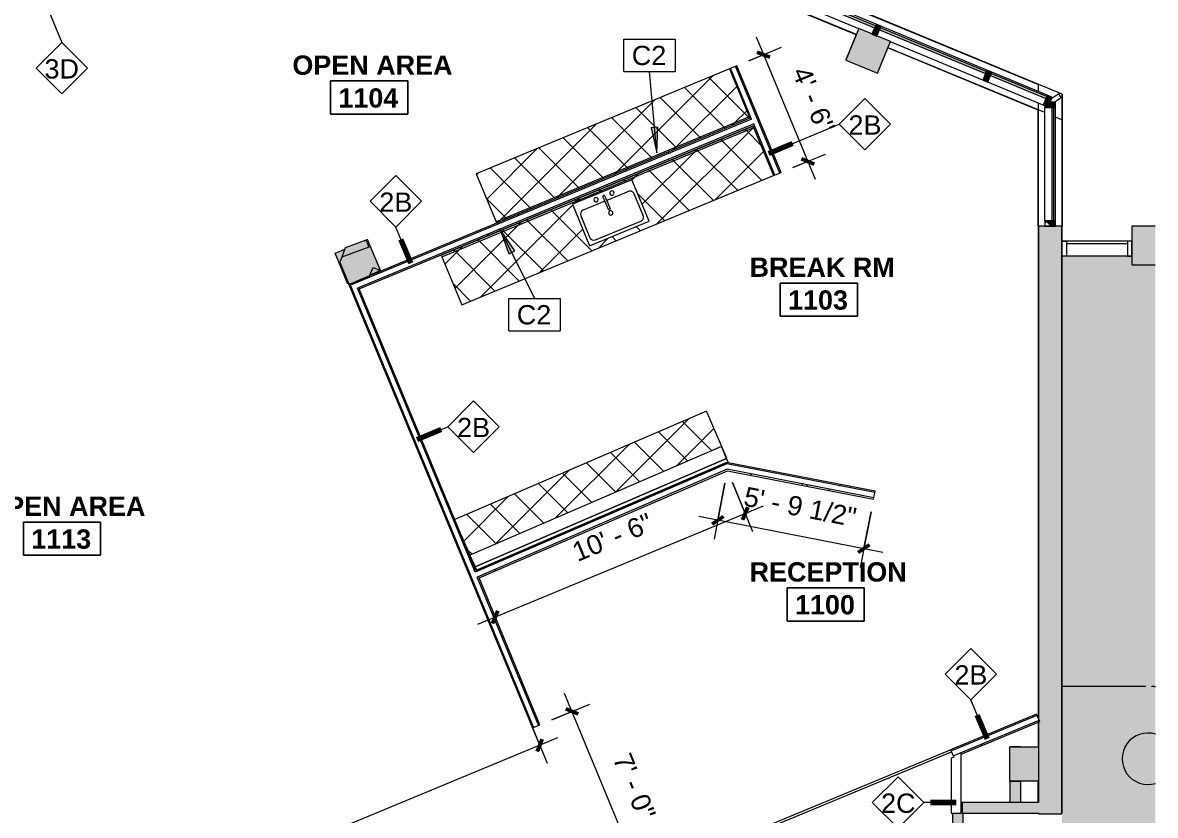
# Model space of a CAD drawing. Header units: inches. Extents: x 488 to 2071, y 800 to 2512.
# Drawn here: x 1542 to 2071, y 1956 to 2326 of the extents above; entities that cross this region are included whole.
import ezdxf

# ---------------------------------------------------------------- set-up
doc = ezdxf.new("R2010")
doc.units = ezdxf.units.IN
doc.header["$MEASUREMENT"] = 0
doc.linetypes.add('IMPORT-HIDDEN _2_', pattern=[0.375, 0.25, -0.125])
for name, color, linetype, lineweight in [('A-ANNO-DIMS', 211, 'Continuous', 9), ('A-ANNO-DIMS-96', 211, 'Continuous', 9), ('A-ANNO-KEYN', 231, 'Continuous', 9), ('A-AREA-IDEN', 2, 'Continuous', 9), ('A-DETL-GENF', 92, 'Continuous', 9), ('A-Flor-Shel-Tptn', 8, 'Continuous', 9), ('A-GLAZ-CURT', 52, 'Continuous', 9), ('A-GLAZ-CWMG', 51, 'Continuous', 13), ('A-Glaz-Shel', 8, 'Continuous', 9), ('A-Glaz-Shel-Sill', 8, 'Continuous', 9), ('A-WALL', 113, 'Continuous', 9), ('A-Wall-Abov', 8, 'IMPORT-HIDDEN _2_', 9), ('A-WALL-IDEN', 211, 'Continuous', 9), ('A-WALL-PATT', 111, 'Continuous', 13), ('A-Wall-Shel', 8, 'Continuous', 9), ('A-Wall-Shel-Fill', 8, 'Continuous', 9), ('I-WALL', 2, 'Continuous', 9), ('P-SANR-FIXT', 6, 'Continuous', 9), ('Q-CASE', 31, 'Continuous', 9), ('S-Cols', 8, 'Continuous', 9), ('S-Cols-Fill', 8, 'Continuous', 9)]:
    doc.layers.add(name, color=color, linetype=linetype, lineweight=lineweight)
doc.styles.add('Arial', font='arial.ttf', dxfattribs={"height": 9})
doc.styles.add('Swis721 Lt BT', font='swissl.ttf', dxfattribs={"height": 9})
doc.styles.add('Swis721 Lt BT_B', font='', dxfattribs={"height": 9})
doc.styles.get('Swis721 Lt BT_B').set_extended_font_data('Swis721 Lt BT', bold=True)
doc.dimstyles.new('OTJ_-_3_32__Linear__1_2__Tolerance', dxfattribs={"dimscale": 12, "dimtxt": 9.497835, "dimasz": 0.375, "dimexe": 0.75, "dimexo": 0.5, "dimgap": 0.5, "dimtad": 1, "dimdec": 1, "dimrnd": 0.5, "dimzin": 3, "dimdsep": 46, "dimlunit": 4, "dimtxsty": 'Swis721 Lt BT', "dimblk1": 'OBLIQUE', "dimblk2": 'OBLIQUE', "dimsah": 1, "dimcen": 0.09, "dimdle": 0.75, "dimazin": 0, "dimtfac": 1, "dimtdec": 4, "dimtix": 1, "dimtmove": 0, "dimatfit": 3, "dimfxl": 1, "dimtvp": 1, "dimfrac": 2, "dimtolj": 1, "dimtzin": 0, "dimarcsym": 2})
pattern_1 = [(22.5, (-2501.053, -1384.07), (-4.336186, 10.46848), []), (112.5, (-2501.053, -1384.07), (-10.46848, -4.336186), [])]
pattern_2 = [(22.5, (-2530.661, -1388.025), (-4.336186, 10.46848), []), (112.5, (-2530.661, -1388.025), (-10.46848, -4.336186), [])]
pattern_3 = [(0, (0, 0), (30.72, 7.68), [1.267, -21.773, 1.267, -21.773, -122.88]), (0, (0, 0), (30.72, 7.68), [-46.08, 1.267, -44.813, 1.267, -21.773, -53.76]), (0, (0, 0), (30.72, 7.68), [-115.2, 1.267, -14.093, 1.267, -37.133]), (120, (11.52, 3.84), (-22.011075, 22.7643), [1.267, -21.773, 1.267, -21.773, -122.88]), (120, (11.52, 3.84), (-22.011075, 22.7643), [-46.08, 1.267, -44.813, 1.267, -21.773, -53.76]), (120, (11.52, 3.84), (-22.011075, 22.7643), [-115.2, 1.267, -14.093, 1.267, -37.133]), (240, (15.36, 19.2), (-8.708925, -30.4443), [1.267, -21.773, 1.267, -21.773, -122.88]), (240, (15.36, 19.2), (-8.708925, -30.4443), [-46.08, 1.267, -44.813, 1.267, -21.773, -53.76]), (240, (15.36, 19.2), (-8.708925, -30.4443), [-115.2, 1.267, -14.093, 1.267, -37.133])]

# ---------------------------------------------------------------- blocks, each defined once
blk = doc.blocks.new('Revit Link EDITED_dwg_MUL1-V6-Level 1 CONSTRUCTION')
at = {"layer": 'A-Glaz-Shel', "color": 7, "flags": 128}
blk.add_lwpolyline([(-1, 2.25), (-1, 6.25), (1, 6.25), (1, 2.25)], dxfattribs=at)
blk = doc.blocks.new('Revit Link EDITED_dwg_MUL1-V7-Level 1 CONSTRUCTION')
at = {"layer": 'A-Glaz-Shel', "color": 7, "flags": 128}
blk.add_lwpolyline([(-1, 6.12), (-1, 6.25), (1, 6.25), (1, 6.13)], dxfattribs=at)
blk = doc.blocks.new('Revit Link EDITED_dwg_MUL1-5488110-Level 1 CONSTRUCTION')
at = {"layer": 'A-Glaz-Shel', "color": 7, "flags": 128}
blk.add_lwpolyline([(-1, 6.125), (-1, 6.25), (1, 6.25), (1, 6.125)], dxfattribs=at)
blk = doc.blocks.new('Revit Link EDITED_dwg-5488103-Level 1 CONSTRUCTION')
at = {"layer": 'A-Wall-Shel-Fill'}
h = blk.add_hatch(color=7, dxfattribs=at)
h.paths.add_polyline_path([(1975.8, 1945.79), (1980.8, 1945.79), (1980.8, 1957.29), (1980.39, 1957.29), (1980.39, 1962.29), (1979.89, 1962.29), (1979.89, 1957.29), (1975.8, 1957.29), (1975.8, 1956.57)], flags=0)
h.paths.add_polyline_path([(2027.09, 1957.29), (2027.09, 2231.29), (2026.97, 2231.29), (2026.97, 1957.29)], flags=0)
h.paths.add_polyline_path([(2015.97, 1962.29), (2015.97, 1972.29), (2015.84, 1972.29), (2015.84, 1962.29)], flags=0)
h.paths.add_polyline_path([(2015.84, 1988.29), (2015.97, 1988.29), (2015.97, 1999.88), (2015.84, 1999.83), (2015.84, 1990.2)], flags=0)
h.paths.add_polyline_path([(2015.97, 2001.56), (2015.97, 2231.29), (2015.84, 2231.29), (2015.84, 2001.86)], flags=0)
blk.add_hatch(color=7, dxfattribs=at).paths.add_polyline_path([(2007.59, 1962.29), (2007.59, 1972.29), (2002.59, 1972.29), (2002.59, 1962.29)], flags=0)
at = {"layer": 'S-Cols-Fill'}
for points in [[(2070.51, 2213.29), (2070.51, 2231.29), (2059.59, 2231.29), (2059.59, 2213.29)], [(2067.06, 1970.74), (2069.41, 1970.97), (2070.51, 1971.31), (2070.51, 1994.18), (2069.41, 1994.51), (2067.06, 1994.74), (2064.72, 1994.51), (2062.47, 1993.83), (2060.4, 1992.72), (2058.58, 1991.23), (2057.09, 1989.41), (2055.98, 1987.33), (2055.3, 1985.08), (2055.06, 1982.74), (2055.3, 1980.4), (2055.98, 1978.15), (2057.09, 1976.07), (2058.58, 1974.26), (2060.4, 1972.76), (2062.47, 1971.65), (2064.72, 1970.97)], [(2007.59, 1972.29), (2015.97, 1972.29), (2015.97, 1988.29), (2002.59, 1988.29), (2002.59, 1972.29)]]:
    blk.add_hatch(color=7, dxfattribs=at).paths.add_polyline_path(points, flags=0)
h = blk.add_hatch(color=7, dxfattribs=at)
h.paths.add_polyline_path([(1693.76, 2204.25), (1694.16, 2204.41), (1690.01, 2214.45), (1692.24, 2220.6), (1687.76, 2218.74), (1693.72, 2204.36)], flags=0)
h.paths.add_polyline_path([(1703.98, 2208.48), (1708.26, 2210.25), (1707.93, 2211.05), (1705.5, 2212.08), (1704.64, 2210.05)], flags=0)
at = {"layer": 'A-Glaz-Shel', "color": 7}
for p, q in [((2022.23, 2290.93), (2022.19, 2290.95)), ((2023.34, 2289.27), (2023.34, 2289.22)), ((2027.09, 2292.98), (2027.09, 2231.29)), ((2029.09, 2223.29), (2057.59, 2223.29))]:
    blk.add_line(p, q, dxfattribs=at)
at = {"layer": 'A-Glaz-Shel', "color": 7, "flags": 128}
for points in [[(2027.09, 2217.29), (2027.09, 2224.29), (2029.09, 2224.29), (2029.09, 2217.29)], [(2059.59, 2217.29), (2059.59, 2224.29), (2057.59, 2224.29), (2057.59, 2217.29)]]:
    blk.add_lwpolyline(points, close=True, dxfattribs=at)
at = {"layer": 'A-Glaz-Shel-Sill', "color": 7}
for p, q in [((1930.95, 2320.62), (1732.29, 2402.91)), ((2059.59, 2224.29), (2027.09, 2224.29)), ((2059.59, 2217.29), (2027.09, 2217.29))]:
    blk.add_line(p, q, dxfattribs=at)
at = {"layer": 'A-Glaz-Shel-Sill', "color": 7, "flags": 128}
for points in [[(2027.09, 2231.29), (2027.09, 2292.98), (1497.37, 2512.39), (550.6, 2120.23), (488.05, 1969.23)], [(2015.84, 2231.29), (2015.84, 2285.46), (1945.75, 2314.49)]]:
    blk.add_lwpolyline(points, dxfattribs=at)
at = {"layer": 'A-Wall-Abov', "color": 7}
blk.add_line((2027.09, 2016.54), (2066.09, 2016.54), dxfattribs=at)
blk.add_arc((2065.53, 1986.01), 30.71, 80.6283, 83.7941, dxfattribs=at)
at = {"layer": 'A-Wall-Shel', "color": 7}
for p, q in [((2027.09, 2016.54), (2027.09, 2164.54)), ((2015.84, 2149.29), (2015.84, 2016.54)), ((2015.84, 1999.83), (2015.84, 1988.29)), ((2002.59, 1972.29), (2002.59, 1962.29)), ((2007.59, 1972.29), (2007.59, 1962.29)), ((2015.84, 1962.29), (2015.84, 1972.29)), ((1980.39, 1962.29), (1979.89, 1962.29))]:
    blk.add_line(p, q, dxfattribs=at)
at = {"layer": 'A-Wall-Shel', "color": 7, "flags": 128}
for points in [[(2015.97, 2231.29), (2015.84, 2231.29), (2015.84, 2149.29), (2015.84, 2001.86)], [(2026.97, 1957.29), (2027.09, 1957.29), (2027.09, 2231.29), (2026.97, 2231.29)], [(1975.8, 1957.29), (1975.8, 1945.79), (1980.8, 1945.79), (1980.8, 1957.29)]]:
    blk.add_lwpolyline(points, dxfattribs=at)
at = {"layer": 'A-Wall-Shel-Fill', "color": 7}
for p, q in [((2007.59, 1988.29), (2002.59, 1988.29)), ((2002.59, 1972.29), (2007.59, 1972.29))]:
    blk.add_line(p, q, dxfattribs=at)
at = {"layer": 'S-Cols', "color": 7}
for p, q in [((1931, 2320.74), (1926.13, 2308.99)), ((1694.16, 2204.41), (1693.76, 2204.25))]:
    blk.add_line(p, q, dxfattribs=at)
at = {"layer": 'S-Cols', "color": 7, "flags": 128}
for points in [[(2070.51, 2231.29), (2059.59, 2231.29), (2059.59, 2213.29), (2070.51, 2213.29)], [(1693.76, 2204.25), (1687.76, 2218.74), (1692.24, 2220.6)], [(1707.93, 2211.05), (1708.26, 2210.25), (1703.98, 2208.48)], [(2015.97, 1972.29), (2002.59, 1972.29), (2002.59, 1988.29), (2015.97, 1988.29)]]:
    blk.add_lwpolyline(points, dxfattribs=at)
at = {"layer": 'S-Cols', "color": 7}
blk.add_arc((2067.06, 1982.74), 12, 73.2145, 286.7855, dxfattribs=at)
at = {"rotation": 337.4999999999797}
blk.add_blockref('Revit Link EDITED_dwg_MUL1-5488110-Level 1 CONSTRUCTION', (1991.85, 2300.81), dxfattribs=at)
at = {"extrusion": (0, 0, -1)}
for name, p, zscale, rotation in [('Revit Link EDITED_dwg_MUL1-V6-Level 1 CONSTRUCTION', (-2020.84, 2288.8), -0.9999999999999999, 56.25000000001763), ('Revit Link EDITED_dwg_MUL1-V7-Level 1 CONSTRUCTION', (-2020.84, 2232.29), -1, 90.00000000000001)]:
    blk.add_blockref(name, p, dxfattribs=dict(at, zscale=zscale, rotation=rotation))
blk = doc.blocks.new('C-Counter Top - ADJ HEIGHT-5345847-Level 1 CONSTRUCTION')
at = {"layer": 'Q-CASE'}
h = blk.add_hatch(dxfattribs=at)
h.set_pattern_fill('FP_3', color=256, style=0, pattern_type=2)
h.set_pattern_definition(pattern_1)
h.paths.add_polyline_path([(-47.26, -0.75), (110.21, -0.75), (110.21, 0), (-47.26, 0)], flags=0)
h = blk.add_hatch(dxfattribs=at)
h.set_pattern_fill('FP_3', color=256, style=0, pattern_type=2)
h.set_pattern_definition(pattern_1)
h.paths.add_polyline_path([(-47.26, -25), (110.21, -25), (110.18, -0.75), (-47.26, -0.75), (-47.26, -16.94)], flags=0)
h.paths.add_polyline_path([(18.37, -22.42), (18.37, -1.42), (48.37, -1.42), (48.37, -22.42), (46.02, -22.42)], flags=0)
for p, q in [((110.21, 0), (-47.26, 0)), ((-47.26, 0), (-47.26, -0.75)), ((-47.26, -0.75), (-47.26, -25)), ((-47.26, -0.75), (110.21, -0.75)), ((-47.26, -25), (110.21, -25))]:
    blk.add_line(p, q, dxfattribs=at)
blk = doc.blocks.new('C-Counter Top - ADJ HEIGHT-5345848-Level 1 CONSTRUCTION')
at = {"layer": 'Q-CASE'}
h = blk.add_hatch(dxfattribs=at)
h.set_pattern_fill('FP_4', color=256, style=0, pattern_type=2)
h.set_pattern_definition(pattern_2)
h.paths.add_polyline_path([(-47.26, 0.75), (80.61, 0.75), (80.61, 25), (-47.26, 25)], flags=0)
h = blk.add_hatch(dxfattribs=at)
h.set_pattern_fill('FP_4', color=256, style=0, pattern_type=2)
h.set_pattern_definition(pattern_2)
h.paths.add_polyline_path([(-47.26, 0), (80.61, 0), (80.61, 0.75), (-47.26, 0.75)], flags=0)
for p, q in [((80.61, 25), (-47.26, 25)), ((-47.26, 25), (-47.26, 0.75)), ((80.61, 0.75), (-47.26, 0.75)), ((-47.26, 0.75), (-47.26, 0))]:
    blk.add_line(p, q, dxfattribs=at)
blk = doc.blocks.new('System Panel - Glazed-5474410-Level 1 CONSTRUCTION')
at = {"layer": 'A-GLAZ-CURT', "lineweight": 13}
for p, q in [((-69.08, 1.75), (-78.33, 1.75)), ((-78.33, 1.75), (-78.33, 0.75)), ((-78.33, 0.75), (-69.08, 0.75)), ((-69.08, 0.75), (-69.08, 1.75)), ((78.33, 1.75), (-33.08, 1.75)), ((-33.08, 1.75), (-33.08, 0.75)), ((-33.08, 0.75), (78.33, 0.75)), ((78.33, 0.75), (78.33, 1.75))]:
    blk.add_line(p, q, dxfattribs=at)
blk = doc.blocks.new('Sink Kitchen-Single - 30_ x 21_-5089382-Level 1 CONSTRUCTION')
at = {"layer": 'P-SANR-FIXT'}
for p, q in [((15.62, 10.59), (-14.38, 10.59)), ((-14.38, 10.59), (-14.38, -10.41)), ((15.62, -10.41), (15.62, 10.59)), ((0.12, 6.09), (-10.88, 6.09)), ((0.12, 8.34), (0.12, 2.09)), ((1.12, 8.34), (1.12, 2.09)), ((12.12, 6.09), (1.12, 6.09)), ((-12.88, 4.09), (-12.88, -6.91)), ((14.12, -6.91), (14.12, 4.09)), ((-14.38, -10.41), (15.62, -10.41)), ((-10.88, -8.91), (12.12, -8.91))]:
    blk.add_line(p, q, dxfattribs=at)
for centre, radius, start, end in [((-10.88, 4.09), 2, 90, 180), ((-3.38, 8.34), 1, 360, 180), ((-3.38, 8.34), 1, 180, 0), ((0.62, 8.34), 0.5, 360, 180), ((4.62, 8.34), 1, 360, 180), ((4.62, 8.34), 1, 180, 360), ((12.12, 4.09), 2, 360, 90), ((0.62, 0), 1, 360, 180), ((0.62, 0), 1, 180, 0), ((0.62, 2.09), 0.5, 180, 0), ((-10.88, -6.91), 2, 180, 270), ((12.12, -6.91), 2, 270, 0)]:
    blk.add_arc(centre, radius, start, end, dxfattribs=at)
blk = doc.blocks.new('Booth Seat2 - Booth Seat-5218308-Level 1 CONSTRUCTION')
at = {"layer": 'Q-CASE'}
h = blk.add_hatch(dxfattribs=at)
h.set_pattern_fill('FP_9', color=256, style=0, pattern_type=2)
h.set_pattern_definition([(45, (0, 0), (-8.012227, 8.012227), []), (135, (0, 0), (-8.012227, -8.012227), [])])
h.paths.add_polyline_path([(1750.69, 2077.77), (1868.08, 2128.46), (1870.46, 2122.95), (1870.52, 2122.98), (1861.01, 2145.01), (1743.67, 2094.34), (1746.8, 2086.79)], flags=0)
for p, q in [((1861.01, 2145.01), (1743.67, 2094.34)), ((1870.52, 2122.98), (1861.01, 2145.01)), ((1870.46, 2122.95), (1870.52, 2122.98)), ((1746.8, 2086.79), (1750.69, 2077.77))]:
    blk.add_line(p, q, dxfattribs=at)
at = {"layer": 'Q-CASE', "lineweight": 20}
for p, q in [((1868.08, 2128.46), (1750.69, 2077.77)), ((1870.46, 2122.95), (1868.08, 2128.46)), ((1753.07, 2072.26), (1870.46, 2122.95)), ((1870.42, 2122.94), (1753.07, 2072.26)), ((1753.87, 2070.42), (1871.22, 2121.1)), ((1871.22, 2121.1), (1870.42, 2122.94)), ((1750.69, 2077.77), (1753.07, 2072.26)), ((1753.07, 2072.26), (1753.87, 2070.42))]:
    blk.add_line(p, q, dxfattribs=at)
blk = doc.blocks.new('System Panel - Glazed-5309571-Level 1 CONSTRUCTION')
at = {"layer": 'A-GLAZ-CURT'}
blk.add_hatch(color=7, dxfattribs=at).paths.add_polyline_path([(26.46, 1.75), (-26.46, 1.75), (-26.46, 0.75), (26.46, 0.75)], flags=0)
at = {"layer": 'A-GLAZ-CURT', "color": 55, "lineweight": 20}
for p, q in [((26.46, 1.75), (-26.46, 1.75)), ((-26.46, 1.75), (-26.46, 0.75)), ((-26.46, 0.75), (26.46, 0.75)), ((26.46, 0.75), (26.46, 1.75))]:
    blk.add_line(p, q, dxfattribs=at)
blk = doc.blocks.new('System Panel - Glazed-5309577-Level 1 CONSTRUCTION')
at = {"layer": 'A-GLAZ-CURT'}
blk.add_hatch(color=7, dxfattribs=at).paths.add_polyline_path([(14, 0.75), (14, 1.75), (-14, 1.75), (-14, 0.75), (13.08, 0.75)], flags=0)
at = {"layer": 'A-GLAZ-CURT', "color": 55, "lineweight": 20}
for p, q in [((14, 1.75), (-14, 1.75)), ((-14, 1.75), (-14, 0.75)), ((-14, 0.75), (14, 0.75)), ((14, 0.75), (14, 1.75))]:
    blk.add_line(p, q, dxfattribs=at)
blk = doc.blocks.new('System Panel - Glazed-5309578-Level 1 CONSTRUCTION')
at = {"layer": 'A-GLAZ-CURT'}
blk.add_hatch(color=7, dxfattribs=at).paths.add_polyline_path([(26.75, 0.75), (26.75, 1.75), (-26.75, 1.75), (-26.75, 0.75), (20.69, 0.75)], flags=0)
at = {"layer": 'A-GLAZ-CURT', "color": 55, "lineweight": 20}
for p, q in [((26.75, 1.75), (-26.75, 1.75)), ((-26.75, 1.75), (-26.75, 0.75)), ((-26.75, 0.75), (26.75, 0.75)), ((26.75, 0.75), (26.75, 1.75))]:
    blk.add_line(p, q, dxfattribs=at)
blk = doc.blocks.new('Rectangular Mullion - 2_5_ x 5_ rectangular-5309582-Level 1 CONSTRUCTION')
at = {"layer": 'A-GLAZ-CWMG', "lineweight": 9}
blk.add_hatch(color=7, dxfattribs=at).paths.add_polyline_path([(-2.5, 2.5), (-1.04, 2.5), (-1.77, 1.77), (0, 0), (0, -2.5), (-2.5, -2.5), (-2.5, 1.77)], flags=0)
at = {"layer": 'A-GLAZ-CWMG', "color": 55, "lineweight": 20}
for p, q in [((-2.5, 2.5), (0, 2.5)), ((-2.5, -2.5), (-2.5, 2.5)), ((0, 2.5), (0, -2.5)), ((0, -2.5), (-2.5, -2.5))]:
    blk.add_line(p, q, dxfattribs=at)
blk = doc.blocks.new('Rectangular Mullion - 2_5_ x 5_ rectangular-5309583-Level 1 CONSTRUCTION')
at = {"layer": 'A-GLAZ-CWMG', "lineweight": 9}
blk.add_hatch(color=7, dxfattribs=at).paths.add_polyline_path([(-1.25, 2.5), (1.25, 2.5), (1.25, -2.5), (-1.25, -2.5), (-1.25, -0.75)], flags=0)
at = {"layer": 'A-GLAZ-CWMG', "color": 55, "lineweight": 20}
for p, q in [((-1.25, 2.5), (1.25, 2.5)), ((-1.25, -2.5), (-1.25, 2.5)), ((1.25, 2.5), (1.25, -2.5)), ((1.25, -2.5), (-1.25, -2.5))]:
    blk.add_line(p, q, dxfattribs=at)
blk = doc.blocks.new('Rectangular Mullion - 2_5_ x 5_ rectangular-5308208-Level 1 CONSTRUCTION')
at = {"layer": 'A-GLAZ-CWMG', "lineweight": 9}
for p, q in [((2020.12, 2292.48), (1994.25, 2303.2)), ((2018.2, 2287.86), (1992.33, 2298.58))]:
    blk.add_line(p, q, dxfattribs=at)
blk = doc.blocks.new('Rectangular Mullion - 2_5_ x 5_ rectangular-V28-Level 1 CONSTRUCTION')
at = {"layer": 'A-GLAZ-CWMG', "lineweight": 9}
for p, q in [((1991.94, 2304.16), (1942.51, 2324.63)), ((1990.03, 2299.54), (1946.94, 2317.38))]:
    blk.add_line(p, q, dxfattribs=at)
blk = doc.blocks.new('Rectangular Mullion - 2_5_ x 5_ rectangular-V29-Level 1 CONSTRUCTION')
at = {"layer": 'A-GLAZ-CWMG', "lineweight": 9}
for p, q in [((1940.2, 2325.59), (1890.77, 2346.06)), ((1932.16, 2323.5), (1888.86, 2341.44))]:
    blk.add_line(p, q, dxfattribs=at)
blk = doc.blocks.new('Rectangular Mullion - 2_5_ x 5_ rectangular-5309581-Level 1 CONSTRUCTION')
at = {"layer": 'A-GLAZ-CWMG', "lineweight": 9}
blk.add_hatch(color=7, dxfattribs=at).paths.add_polyline_path([(0, 2.5), (-1.89, 2.5), (-2.5, 2.25), (-2.5, -2.5), (0, -2.5), (0, 1.78)], flags=0)
at = {"layer": 'A-GLAZ-CWMG', "color": 55, "lineweight": 20}
for p, q in [((0, 2.5), (-2.5, 2.5)), ((-2.5, 2.5), (-2.5, -2.5)), ((0, -2.5), (0, 2.5)), ((-2.5, -2.5), (0, -2.5))]:
    blk.add_line(p, q, dxfattribs=at)
blk = doc.blocks.new('Rectangular Mullion - 2_5_ x 5_ rectangular-5308220-Level 1 CONSTRUCTION')
at = {"layer": 'A-GLAZ-CWMG', "lineweight": 9}
for p, q in [((2018.97, 2233.8), (2018.97, 2286.72)), ((2023.97, 2233.8), (2023.97, 2286.72))]:
    blk.add_line(p, q, dxfattribs=at)
blk = doc.blocks.new('Room Tag - Room Name and Number-3379422-Level 1 CONSTRUCTION')
at = {"layer": 'A-AREA-IDEN'}
for p, q in [((-0.1881, -0.1636), (-0.1881, -0.0018)), ((-0.1881, -0.0018), (0.1869, -0.0018)), ((0.1869, -0.0018), (-0.1881, -0.0018)), ((-0.1881, -0.0018), (-0.1881, -0.1636)), ((0.1869, -0.0018), (0.1869, -0.1636)), ((0.1869, -0.1636), (0.1869, -0.0018)), ((0.1869, -0.1636), (-0.1881, -0.1636)), ((-0.1881, -0.1636), (0.1869, -0.1636))]:
    blk.add_line(p, q, dxfattribs=at)
blk = doc.blocks.new('Wall Tag - 1_4_-62626-Level 1 CONSTRUCTION')
at = {"layer": 'A-WALL-IDEN'}
for p, q in [((-0.125, 0), (0, 0.125)), ((0, 0.125), (0.125, 0)), ((-0.125, 0), (0, -0.125)), ((0, -0.125), (0.125, 0))]:
    blk.add_line(p, q, dxfattribs=at)
blk = doc.blocks.new('DIMBLOCK21-Level 1 CONSTRUCTION')
at = {"layer": 'A-ANNO-DIMS-96'}
for p, q in [((1779.66, 1997.64), (1786.69, 1980.68)), ((1783.25, 1989), (1779.66, 1997.64)), ((1791.56, 1992.44), (1462.7, 1856.22)), ((1469.93, 1862.27), (1474.46, 1851.35)), ((1471.01, 1859.67), (1469.93, 1862.27))]:
    blk.add_line(p, q, dxfattribs=at)
at = {"layer": 'A-ANNO-DIMS-96', "lineweight": 50}
for p, q in [((1783.25, 1989), (1782.03, 1986.06)), ((1783.25, 1989), (1784.46, 1991.94)), ((1471.01, 1859.67), (1472.23, 1862.61)), ((1471.01, 1859.67), (1469.79, 1856.73))]:
    blk.add_line(p, q, dxfattribs=at)
at = {"layer": 'A-ANNO-DIMS-96', "color": 0, "insert": (1603.73, 1934.14), "char_height": 9, "width": 42.8759, "attachment_point": 1, "rotation": 22.5, "line_spacing_factor": 1.005062, "style": 'Swis721 Lt BT'}
blk.add_mtext('28\' - 2"', dxfattribs=at)
blk = doc.blocks.new('_Oblique')
at = {"color": 0, "linetype": 'ByBlock', "lineweight": -2}
blk.add_line((-0.5, -0.5), (0.5, 0.5), dxfattribs=at)
blk = doc.blocks.new('DIMBLOCK26-Level 1 CONSTRUCTION')
at = {"layer": 'A-ANNO-DIMS-96'}
for p, q in [((1873.15, 2111.63), (1882.58, 2088.88)), ((1879.13, 2097.2), (1873.15, 2111.63)), ((1887.45, 2100.64), (1754.18, 2045.44)), ((1761.42, 2051.49), (1765.94, 2040.57)), ((1762.5, 2048.88), (1761.42, 2051.49))]:
    blk.add_line(p, q, dxfattribs=at)
at = {"layer": 'A-ANNO-DIMS-96', "lineweight": 50}
for p, q in [((1879.13, 2097.2), (1880.35, 2100.13)), ((1879.13, 2097.2), (1877.91, 2094.26)), ((1762.5, 2048.88), (1763.72, 2051.82)), ((1762.5, 2048.88), (1761.28, 2045.94))]:
    blk.add_line(p, q, dxfattribs=at)
at = {"layer": 'A-ANNO-DIMS-96', "color": 0, "insert": (1797.42, 2082.85), "char_height": 9, "width": 42.8759, "attachment_point": 1, "rotation": 22.5, "line_spacing_factor": 1.005062, "style": 'Swis721 Lt BT'}
blk.add_mtext('10\' - 6"', dxfattribs=at)
blk = doc.blocks.new('DIMBLOCK27-Level 1 CONSTRUCTION')
at = {"layer": 'A-ANNO-DIMS-96'}
for p, q in [((1869.71, 2111.29), (1864.64, 2085.21)), ((1866.36, 2094.04), (1869.71, 2111.29)), ((1943.34, 2079.08), (1857.52, 2095.76)), ((1937.85, 2098.04), (1932.79, 2071.96)), ((1934.5, 2080.8), (1937.85, 2098.04))]:
    blk.add_line(p, q, dxfattribs=at)
at = {"layer": 'A-ANNO-DIMS-96', "lineweight": 50}
for p, q in [((1866.36, 2094.04), (1863.72, 2092.26)), ((1866.36, 2094.04), (1869, 2095.82)), ((1934.5, 2080.8), (1937.14, 2082.58)), ((1934.5, 2080.8), (1931.87, 2079.02))]:
    blk.add_line(p, q, dxfattribs=at)
at = {"layer": 'A-ANNO-DIMS-96', "color": 0, "insert": (1879.67, 2109.81), "char_height": 9, "width": 59.1579, "attachment_point": 1, "rotation": 349, "line_spacing_factor": 1.005062, "style": 'Swis721 Lt BT'}
blk.add_mtext('5\' - 9 1/2"', dxfattribs=at)
blk = doc.blocks.new('DIMBLOCK28-Level 1 CONSTRUCTION')
at = {"layer": 'A-ANNO-DIMS-96'}
for p, q in [((1833.96, 1918.81), (1794.88, 2013.16)), ((1788.86, 2000.93), (1806.64, 2008.29)), ((1798.33, 2004.85), (1788.86, 2000.93)), ((1833.12, 1928.21), (1822.21, 1923.68)), ((1830.52, 1927.13), (1833.12, 1928.21))]:
    blk.add_line(p, q, dxfattribs=at)
at = {"layer": 'A-ANNO-DIMS-96', "lineweight": 50}
for p, q in [((1798.33, 2004.85), (1795.39, 2006.07)), ((1798.33, 2004.85), (1801.27, 2003.63)), ((1830.52, 1927.13), (1827.58, 1928.35)), ((1830.52, 1927.13), (1833.46, 1925.91))]:
    blk.add_line(p, q, dxfattribs=at)
at = {"layer": 'A-ANNO-DIMS-96', "color": 0, "insert": (1825.5, 1986.32), "char_height": 9, "width": 34.9159, "attachment_point": 1, "rotation": 292.5, "line_spacing_factor": 1.005062, "style": 'Swis721 Lt BT'}
blk.add_mtext('7\' - 0"', dxfattribs=at)
blk = doc.blocks.new('DIMBLOCK29-Level 1 CONSTRUCTION')
at = {"layer": 'A-ANNO-DIMS-96'}
for p, q in [((1884.26, 2319.67), (1911.79, 2253.2)), ((1880.76, 2308.48), (1896.01, 2314.8)), ((1887.7, 2311.36), (1880.76, 2308.48)), ((1901.41, 2258.64), (1916.66, 2264.95)), ((1908.35, 2261.51), (1901.41, 2258.64))]:
    blk.add_line(p, q, dxfattribs=at)
at = {"layer": 'A-ANNO-DIMS-96', "lineweight": 50}
for p, q in [((1887.7, 2311.36), (1884.76, 2312.58)), ((1887.7, 2311.36), (1890.64, 2310.14)), ((1908.35, 2261.51), (1905.41, 2262.73)), ((1908.35, 2261.51), (1911.29, 2260.29))]:
    blk.add_line(p, q, dxfattribs=at)
at = {"layer": 'A-ANNO-DIMS-96', "color": 0, "insert": (1909.1, 2306.77), "char_height": 9, "width": 34.9159, "attachment_point": 1, "rotation": 292.5, "line_spacing_factor": 1.005062, "style": 'Swis721 Lt BT'}
blk.add_mtext('4\' - 6"', dxfattribs=at)
blk = doc.blocks.new('Keynote Tag - Keynote Number - Boxed-135510-Level 1 CONSTRUCTION')
at = {"layer": 'A-ANNO-KEYN'}
for p, q in [((-0.125, -0.0792), (-0.125, 0.0781)), ((-0.125, 0.0781), (0.125, 0.0781)), ((0.125, 0.0781), (0.125, -0.0792)), ((-0.125, -0.0792), (0.125, -0.0792))]:
    blk.add_line(p, q, dxfattribs=at)

msp = doc.modelspace()

# ---------------------------------------------------------------- hatches: boundary and pattern name
at = {"layer": 'A-ANNO-KEYN'}
for points in [[(1837.95, 2265.47), (1838.44, 2277.56), (1835.29, 2277.28)], [(1764.87, 2229.79), (1768.78, 2218.33), (1771.61, 2219.74)]]:
    msp.add_hatch(color=256, dxfattribs=at).paths.add_polyline_path(points, flags=0)
at = {"layer": 'A-DETL-GENF'}
msp.add_hatch(color=9, dxfattribs=at).paths.add_polyline_path([(2027.09, 1388.04), (2059.59, 1388.04), (2059.59, 1392.68), (2070.51, 1392.68), (2070.51, 1614.7), (2069.91, 1614.52), (2067.56, 1614.29), (2065.22, 1614.52), (2062.97, 1615.2), (2060.9, 1616.31), (2059.08, 1617.8), (2057.59, 1619.62), (2056.48, 1621.7), (2055.8, 1623.95), (2055.56, 1626.29), (2055.8, 1628.63), (2056.48, 1630.88), (2057.59, 1632.95), (2059.08, 1634.77), (2060.9, 1636.27), (2062.97, 1637.37), (2065.22, 1638.06), (2067.56, 1638.29), (2069.91, 1638.06), (2070.51, 1637.87), (2070.51, 1971.31), (2069.41, 1970.97), (2067.06, 1970.74), (2064.72, 1970.97), (2062.47, 1971.65), (2060.4, 1972.76), (2058.58, 1974.26), (2057.09, 1976.07), (2055.98, 1978.15), (2055.3, 1980.4), (2055.06, 1982.74), (2055.3, 1985.08), (2055.98, 1987.33), (2057.09, 1989.41), (2058.58, 1991.23), (2060.4, 1992.72), (2062.47, 1993.83), (2064.72, 1994.51), (2067.06, 1994.74), (2069.41, 1994.51), (2070.51, 1994.18), (2070.51, 2213.29), (2059.59, 2213.29), (2059.59, 2217.29), (2027.09, 2217.29), (2027.09, 1957.29), (2026.97, 1957.29), (2026.97, 1862.29), (2002.3, 1862.29), (2002.3, 1817.26), (1999.3, 1817.26), (1999.3, 1778.26), (2002.3, 1778.26), (2002.3, 1738.51), (1987.3, 1738.51), (1987.3, 1716.24), (1982.3, 1716.24), (1982.3, 1739.29), (1981.3, 1739.29), (1981.3, 1652.29), (1982.3, 1652.29), (1982.3, 1674.24), (1987.3, 1674.24), (1987.3, 1656.02), (2027.09, 1656.01), (2027.09, 1449.17)], flags=0)
at = {"layer": 'A-WALL'}
for points in [[(1940.86, 2302.71), (1946.99, 2317.49), (1932.2, 2323.61), (1926.08, 2308.83), (1940.6, 2302.82)], [(1694.26, 2204.17), (1703.84, 2208.16), (1705.5, 2212.08), (1708.72, 2210.71), (1708.44, 2210.05), (1709.04, 2210.3), (1702.93, 2225.07), (1702.25, 2224.75), (1703.45, 2221.46), (1690.89, 2216.89), (1690.01, 2214.45), (1694.23, 2204.25)]]:
    msp.add_hatch(color=250, dxfattribs=at).paths.add_polyline_path(points, flags=0)
at = {"layer": 'A-WALL-PATT', "lineweight": 9}
h = msp.add_hatch(dxfattribs=at)
h.set_pattern_fill('FP_1', color=256, style=0, pattern_type=2)
h.set_pattern_definition(pattern_3)
h.paths.add_polyline_path([(1892.4, 2254.91), (1892.98, 2255.15), (1883.1, 2279.01), (1882.52, 2278.77), (1892.3, 2255.15)], flags=0)
h.paths.add_polyline_path([(1881.56, 2281.08), (1882.14, 2281.32), (1872.33, 2304.99), (1871.75, 2304.75), (1881.46, 2281.32)], flags=0)
h = msp.add_hatch(dxfattribs=at)
h.set_pattern_fill('FP_1', color=256, style=0, pattern_type=2)
h.set_pattern_definition(pattern_3)
h.paths.add_polyline_path([(1895.29, 2256.1), (1895.87, 2256.34), (1875.22, 2306.19), (1874.64, 2305.95), (1892.4, 2263.07)], flags=0)
h = msp.add_hatch(dxfattribs=at)
h.set_pattern_fill('FP_1', color=256, style=0, pattern_type=2)
h.set_pattern_definition(pattern_3)
h.paths.add_polyline_path([(1694.95, 2203.78), (1881.56, 2281.08), (1881.32, 2281.66), (1694.72, 2204.36), (1694.81, 2204.12)], flags=0)
h = msp.add_hatch(dxfattribs=at)
h.set_pattern_fill('FP_1', color=256, style=0, pattern_type=2)
h.set_pattern_definition(pattern_3)
h.paths.add_polyline_path([(1699.04, 2202.09), (1882.76, 2278.19), (1882.52, 2278.77), (1698.8, 2202.67)], flags=0)
for points in [[(2026.97, 1957.04), (2026.97, 2231.3), (2015.97, 2231.29), (2015.97, 1957.04), (2021.06, 1957.04)], [(1690.89, 2216.89), (1703.45, 2221.46), (1702.25, 2224.75), (1692.45, 2221.18), (1692.24, 2220.6)], [(1980.8, 1957.29), (2015.97, 1957.29), (2015.97, 1962.29), (1980.39, 1962.29), (1980.39, 1957.29)]]:
    msp.add_hatch(color=7, dxfattribs=at).paths.add_polyline_path(points, flags=0)
h = msp.add_hatch(dxfattribs=at)
h.set_pattern_fill('FP_1', color=256, style=0, pattern_type=2)
h.set_pattern_definition(pattern_3)
h.paths.add_polyline_path([(1779.85, 1997.2), (1780.43, 1997.43), (1694.72, 2204.36), (1694.14, 2204.12), (1737.93, 2098.4)], flags=0)
h = msp.add_hatch(dxfattribs=at)
h.set_pattern_fill('FP_1', color=256, style=0, pattern_type=2)
h.set_pattern_definition(pattern_3)
h.paths.add_polyline_path([(1782.74, 1998.39), (1783.31, 1998.63), (1754.71, 2067.7), (1754.13, 2067.45), (1780.43, 2003.97)], flags=0)
h.paths.add_polyline_path([(1753.18, 2069.76), (1753.75, 2070.01), (1698.8, 2202.67), (1698.22, 2202.43), (1741.31, 2098.4)], flags=0)
h = msp.add_hatch(dxfattribs=at)
h.set_pattern_fill('FP_1', color=256, style=0, pattern_type=2)
h.set_pattern_definition(pattern_3)
h.paths.add_polyline_path([(1939.6, 2107), (1939.72, 2107.61), (1871.52, 2120.87), (1870.5, 2120.43), (1939.12, 2107.09)], flags=0)
h = msp.add_hatch(dxfattribs=at)
h.set_pattern_fill('FP_1', color=256, style=0, pattern_type=2)
h.set_pattern_definition(pattern_3)
h.paths.add_polyline_path([(1754.95, 2067.12), (1871.87, 2117.61), (1870.78, 2117.83), (1754.71, 2067.7)], flags=0)
h = msp.add_hatch(dxfattribs=at)
h.set_pattern_fill('FP_1', color=256, style=0, pattern_type=2)
h.set_pattern_definition(pattern_3)
h.paths.add_polyline_path([(1939, 2103.93), (1939.12, 2104.54), (1871.87, 2117.61), (1870.85, 2117.18), (1935.84, 2104.54)], flags=0)
h = msp.add_hatch(dxfattribs=at)
h.set_pattern_fill('FP_1', color=256, style=0, pattern_type=2)
h.set_pattern_definition(pattern_3)
h.paths.add_polyline_path([(1572.38, 1819.52), (1599.69, 1830.84), (1599.46, 1831.42), (1572.14, 1820.1)], flags=0)
h.paths.add_polyline_path([(1668.99, 1859.54), (1718.94, 1880.23), (1718.7, 1880.81), (1668.75, 1860.12)], flags=0)
h.paths.add_polyline_path([(1788.23, 1908.93), (1830.49, 1926.44), (1830.25, 1927.01), (1787.99, 1909.51)], flags=0)
h.paths.add_polyline_path([(1975.22, 1986.39), (2015.37, 2003.02), (2015.13, 2003.59), (1974.98, 1986.97), (1975.03, 1986.85)], flags=0)
h = msp.add_hatch(dxfattribs=at)
h.set_pattern_fill('FP_1', color=256, style=0, pattern_type=2)
h.set_pattern_definition(pattern_3)
h.paths.add_polyline_path([(1577.87, 1818.42), (1600.89, 1827.95), (1600.65, 1828.53), (1577.63, 1818.99)], flags=0)
h.paths.add_polyline_path([(1670.18, 1856.65), (1694.18, 1866.6), (1693.94, 1867.17), (1669.94, 1857.23)], flags=0)
h.paths.add_polyline_path([(1696.49, 1867.55), (1720.13, 1877.34), (1719.89, 1877.92), (1696.25, 1868.13), (1696.39, 1867.79)], flags=0)
h.paths.add_polyline_path([(1789.42, 1906.05), (1813.67, 1916.09), (1813.43, 1916.67), (1789.18, 1906.62)], flags=0)
h.paths.add_polyline_path([(1815.98, 1917.05), (1827.5, 1921.82), (1827.26, 1922.4), (1815.74, 1917.62), (1815.88, 1917.29)], flags=0)
h.paths.add_polyline_path([(1979.89, 1984.94), (2015.97, 1999.9), (2015.97, 2000.56), (1979.89, 1985.62)], flags=0)

# ---------------------------------------------------------------- linework, layer by layer
at = {"layer": 'A-ANNO-KEYN'}
for p, q in [((1837.95, 2265.47), (1834.52, 2303.44)), ((1838.44, 2277.56), (1835.29, 2277.28)), ((1835.29, 2277.28), (1837.95, 2265.47)), ((1837.95, 2265.47), (1838.44, 2277.56)), ((1764.87, 2229.79), (1768.78, 2218.33)), ((1771.61, 2219.74), (1764.87, 2229.79)), ((1764.87, 2229.79), (1780.85, 2197.53)), ((1768.78, 2218.33), (1771.61, 2219.74))]:
    msp.add_line(p, q, dxfattribs=at)
at = {"layer": 'A-WALL'}
for p, q in [((1511.75, 2506.31), (2015.97, 2297.45)), ((1931.01, 2320.73), (1732.33, 2403.03)), ((2018.97, 2284.3), (1945.79, 2314.61)), ((2015.97, 2294.2), (2015.97, 2297.45)), ((2015.97, 2231.3), (2015.97, 2288.79)), ((2026.97, 2280.99), (2023.97, 2282.23)), ((2026.97, 2280.99), (2026.97, 2231.3)), ((1703.45, 2221.46), (1690.89, 2216.89)), ((1701.4, 2224.44), (1702.25, 2224.75)), ((1702.25, 2224.75), (1703.45, 2221.46)), ((1708.44, 2210.05), (1709.04, 2210.3)), ((1694.26, 2204.17), (1694.72, 2204.36)), ((1694.72, 2204.36), (1697.6, 2205.56)), ((1697.6, 2205.56), (1703.83, 2208.14))]:
    msp.add_line(p, q, dxfattribs=at)
at = {"layer": 'A-WALL', "color": 55, "lineweight": 20}
for p, q in [((1932.2, 2323.61), (1926.08, 2308.83)), ((1946.99, 2317.49), (1932.2, 2323.61)), ((1940.86, 2302.71), (1946.99, 2317.49)), ((1926.08, 2308.83), (1940.86, 2302.71)), ((2026.97, 2231.3), (2015.97, 2231.3)), ((2015.97, 2231.3), (2015.97, 1962.29)), ((2026.97, 1957.04), (2026.97, 2231.3)), ((1702.93, 2225.07), (1701.4, 2224.44)), ((1709.04, 2210.3), (1702.93, 2225.07)), ((1690.89, 2216.89), (1690.01, 2214.45)), ((1690.01, 2214.45), (1694.26, 2204.17)), ((1703.83, 2208.14), (1705.5, 2212.08)), ((1705.5, 2212.08), (1708.72, 2210.71)), ((1708.72, 2210.71), (1708.44, 2210.05)), ((2015.97, 1957.29), (2015.97, 1957.04)), ((2015.97, 1957.04), (2026.97, 1957.04))]:
    msp.add_line(p, q, dxfattribs=at)
at = {"layer": 'A-WALL', "lineweight": 13}
for p, q in [((1882.14, 2281.32), (1872.33, 2304.99)), ((1895.29, 2256.1), (1874.64, 2305.95)), ((1882.14, 2281.32), (1694.95, 2203.78)), ((1883.1, 2279.01), (1698.22, 2202.43)), ((1892.98, 2255.15), (1883.1, 2279.01)), ((1703.83, 2208.14), (1697.6, 2205.56)), ((1780.43, 1997.43), (1694.95, 2203.78)), ((1753.18, 2069.76), (1698.22, 2202.43)), ((1870.5, 2120.43), (1753.18, 2069.76)), ((1939.6, 2107), (1870.5, 2120.43)), ((1870.78, 2117.83), (1754.13, 2067.45)), ((1939.12, 2104.54), (1870.78, 2117.83)), ((1782.74, 1998.39), (1754.13, 2067.45)), ((1975.22, 1986.39), (2015.37, 2003.02)), ((1976.18, 1984.08), (2016.32, 2000.71)), ((1976.42, 1983.5), (1975.26, 1983.02)), ((1975.26, 1983.02), (1975.26, 1957.29)), ((1979.89, 1957.29), (1979.89, 1985.62)), ((1975.26, 1957.29), (1979.89, 1957.29))]:
    msp.add_line(p, q, dxfattribs=at)
at = {"layer": 'A-WALL-IDEN'}
for p, q in [((1548.95, 2344.32), (1560.21, 2317.12)), ((1890.13, 2265.3), (1923.02, 2278.92)), ((1723.05, 2214.07), (1716.08, 2230.91)), ((1726.12, 2131.82), (1740.38, 2137.72)), ((1992.01, 1991.99), (1984.45, 2010.26)), ((1977.58, 1962.37), (1962.45, 1962.37))]:
    msp.add_line(p, q, dxfattribs=at)
at = {"layer": 'A-WALL-IDEN', "lineweight": 90}
for p, q in [((1890.13, 2265.3), (1901.21, 2269.89)), ((1723.05, 2214.07), (1718.46, 2225.16)), ((1726.12, 2131.82), (1737.2, 2136.41)), ((1992.01, 1991.99), (1987.42, 2003.08)), ((1977.58, 1962.37), (1965.58, 1962.37))]:
    msp.add_line(p, q, dxfattribs=at)
at = {"layer": 'I-WALL', "lineweight": 13}
for p, q in [((1875.22, 2306.19), (1871.75, 2304.75)), ((1871.75, 2304.75), (1881.32, 2281.66)), ((1895.87, 2256.34), (1875.22, 2306.19)), ((1699.04, 2202.09), (1882.76, 2278.19)), ((1881.32, 2281.66), (1709.04, 2210.3)), ((1882.76, 2278.19), (1892.4, 2254.91)), ((1892.4, 2254.91), (1895.87, 2256.34)), ((1708.44, 2210.05), (1703.83, 2208.14)), ((1694.26, 2204.17), (1694.14, 2204.12)), ((1694.14, 2204.12), (1779.85, 1997.2)), ((1753.51, 2070.59), (1699.04, 2202.09)), ((1870.43, 2121.08), (1753.51, 2070.59)), ((1939.72, 2107.61), (1870.43, 2121.08)), ((1754.95, 2067.12), (1870.85, 2117.18)), ((1870.85, 2117.18), (1939, 2103.93)), ((1939, 2103.93), (1939.72, 2107.61)), ((1783.31, 1998.63), (1754.95, 2067.12)), ((2015.13, 2003.59), (1974.98, 1986.97)), ((2016.56, 2000.13), (2015.13, 2003.59)), ((1779.85, 1997.2), (1783.31, 1998.63)), ((1979.89, 1984.94), (2016.56, 2000.13)), ((1974.98, 1986.97), (1976.42, 1983.5))]:
    msp.add_line(p, q, dxfattribs=at)
at = {"layer": 'I-WALL', "color": 55, "lineweight": 20}
for p, q in [((1692.45, 2221.18), (1690.89, 2216.89)), ((1701.4, 2224.44), (1692.45, 2221.18)), ((2015.97, 1962.29), (1980.39, 1962.29)), ((1980.39, 1962.29), (1980.39, 1957.29)), ((1980.39, 1957.29), (2015.97, 1957.29))]:
    msp.add_line(p, q, dxfattribs=at)
at = {"layer": 'I-WALL'}
for p, q in [((1709.04, 2210.3), (1708.44, 2210.05)), ((1694.72, 2204.36), (1694.26, 2204.17))]:
    msp.add_line(p, q, dxfattribs=at)

# ---------------------------------------------------------------- block references
at = {"layer": 'A-ANNO-KEYN', "xscale": 95.99999999999994, "yscale": 95.99999999999994, "zscale": 95.99999999999994}
for p in [(1834.52, 2311.04), (1780.85, 2190.03)]:
    msp.add_blockref('Keynote Tag - Keynote Number - Boxed-135510-Level 1 CONSTRUCTION', p, dxfattribs=at)
at = {"layer": 'A-AREA-IDEN', "xscale": 95.99999999999994, "yscale": 95.99999999999994, "zscale": 95.99999999999994}
for p in [(1703.71, 2299.25), (1913.54, 2204.96), (1560.39, 2093.4), (1916.79, 2062.73)]:
    msp.add_blockref('Room Tag - Room Name and Number-3379422-Level 1 CONSTRUCTION', p, dxfattribs=at)
at = {"layer": 'A-Flor-Shel-Tptn', "color": 7}
msp.add_blockref('Revit Link EDITED_dwg-5488103-Level 1 CONSTRUCTION', (0, 0), dxfattribs=at)
at = {"layer": 'A-GLAZ-CURT'}
for name, p, rotation in [('System Panel - Glazed-5309578-Level 1 CONSTRUCTION', (1914.53, 2333.51), 337.4999999999997), ('System Panel - Glazed-5309578-Level 1 CONSTRUCTION', (1966.27, 2312.08), 337.4999999999997), ('System Panel - Glazed-5309577-Level 1 CONSTRUCTION', (2006.23, 2295.53), 337.4999999999997), ('System Panel - Glazed-5309571-Level 1 CONSTRUCTION', (2021.47, 2260.26), 269.9999999999996), ('System Panel - Glazed-5474410-Level 1 CONSTRUCTION', (1903.33, 1955.26), 22.49999999999962)]:
    msp.add_blockref(name, p, dxfattribs=dict(at, rotation=rotation))
at = {"layer": 'A-GLAZ-CWMG', "lineweight": 9}
for name in ['Rectangular Mullion - 2_5_ x 5_ rectangular-V29-Level 1 CONSTRUCTION', 'Rectangular Mullion - 2_5_ x 5_ rectangular-V28-Level 1 CONSTRUCTION', 'Rectangular Mullion - 2_5_ x 5_ rectangular-5308208-Level 1 CONSTRUCTION', 'Rectangular Mullion - 2_5_ x 5_ rectangular-5308220-Level 1 CONSTRUCTION']:
    msp.add_blockref(name, (0, 0), dxfattribs=at)
at = {"layer": 'A-GLAZ-CWMG', "lineweight": 9, "extrusion": (0, 0, -1)}
for name, p, rotation in [('Rectangular Mullion - 2_5_ x 5_ rectangular-5309583-Level 1 CONSTRUCTION', (-1940.4, 2322.8), 202.5000000000003), ('Rectangular Mullion - 2_5_ x 5_ rectangular-5309583-Level 1 CONSTRUCTION', (-1992.14, 2301.37), 202.5000000000003), ('Rectangular Mullion - 2_5_ x 5_ rectangular-5309582-Level 1 CONSTRUCTION', (-2021.47, 2289.22), 202.5000000000003), ('Rectangular Mullion - 2_5_ x 5_ rectangular-5309582-Level 1 CONSTRUCTION', (-2021.47, 2231.3), 270.0000000000003)]:
    msp.add_blockref(name, p, dxfattribs=dict(at, rotation=rotation))
at = {"layer": 'A-GLAZ-CWMG', "lineweight": 9, "rotation": 89.99999999999967}
msp.add_blockref('Rectangular Mullion - 2_5_ x 5_ rectangular-5309581-Level 1 CONSTRUCTION', (2021.47, 2289.22), dxfattribs=at)
at = {"layer": 'A-WALL-IDEN', "xscale": 95.99999999999994, "yscale": 95.99999999999994, "zscale": 95.99999999999994}
for p in [(1560.21, 2305.12), (1935.02, 2278.92), (1716.08, 2242.91), (1752.38, 2137.72), (1984.45, 2022.26), (1950.45, 1962.37)]:
    msp.add_blockref('Wall Tag - 1_4_-62626-Level 1 CONSTRUCTION', p, dxfattribs=at)
at = {"layer": 'P-SANR-FIXT', "rotation": 22.49999999999939}
msp.add_blockref('Sink Kitchen-Single - 30_ x 21_-5089382-Level 1 CONSTRUCTION', (1815.86, 2237.26), dxfattribs=at)
at = {"layer": 'Q-CASE'}
for name, p, rotation in [('C-Counter Top - ADJ HEIGHT-5345848-Level 1 CONSTRUCTION', (1806.85, 2250.81), 22.4999999999998), ('C-Counter Top - ADJ HEIGHT-5345847-Level 1 CONSTRUCTION', (1781.01, 2235.83), 22.49999999999904)]:
    msp.add_blockref(name, p, dxfattribs=dict(at, rotation=rotation))
msp.add_blockref('Booth Seat2 - Booth Seat-5218308-Level 1 CONSTRUCTION', (0, 0), dxfattribs=at)

# ---------------------------------------------------------------- texts
at = {"layer": 'A-ANNO-KEYN', "char_height": 9, "width": 19.695, "attachment_point": 1, "style": 'Arial'}
for insert in [(1826.23, 2315.5), (1772.57, 2194.48)]:
    msp.add_mtext('C2', dxfattribs=dict(at, insert=insert))
at = {"layer": 'A-AREA-IDEN', "char_height": 9, "attachment_point": 1, "style": 'Swis721 Lt BT_B'}
for s, insert, width in [('OPEN AREA', (1667.84, 2310.97), 86.658), ('1104', (1689.3, 2295.65), 33.936), ('BREAK RM', (1881.18, 2216.67), 78.174), ('1103', (1899.13, 2201.35), 33.936), ('OPEN AREA', (1524.51, 2105.11), 86.658), ('1113', (1545.98, 2089.79), 33.936), ('RECEPTION', (1881.18, 2074.44), 86.052), ('1100', (1902.38, 2059.12), 33.936)]:
    msp.add_mtext(s, dxfattribs=dict(at, insert=insert, width=width))
at = {"layer": 'A-WALL-IDEN', "char_height": 9, "attachment_point": 1, "style": 'Swis721 Lt BT'}
for s, insert, width in [('3D', (1552.17, 2309.24), 19.089), ('2B', (1927.35, 2283.05), 18.18), ('2B', (1708.42, 2247.03), 18.18), ('2B', (1744.71, 2141.85), 18.18), ('2B', (1976.78, 2026.38), 18.18), ('2C', (1942.55, 1966.49), 18.786)]:
    msp.add_mtext(s, dxfattribs=dict(at, insert=insert, width=width))

# ---------------------------------------------------------------- dimensions: what is measured, and where the dimension line sits
at = {"layer": 'A-ANNO-DIMS'}
for base, p1, p2, angle, override, picture, middle in [((1908.35, 2261.51), (1875.22, 2306.19), (1895.87, 2256.34), 292.5, {"dimpost": '<>', "dimfxl": 53.954768}, 'DIMBLOCK29-Level 1 CONSTRUCTION', (1907.84, 2290.5)), ((1762.5, 2048.88), (1870.85, 2117.18), (1763.72, 2045.94), 22.5, {"dimpost": '<>', "dimfxl": 128.656247}, 'DIMBLOCK26-Level 1 CONSTRUCTION', (1816.75, 2082.86)), ((1866.36, 2094.04), (1939, 2103.93), (1870.85, 2117.18), 349, {"dimpost": '<>', "dimfxl": 69.420364}, 'DIMBLOCK27-Level 1 CONSTRUCTION', (1902.56, 2098.36)), ((1798.33, 2004.85), (1827.58, 1925.91), (1783.31, 1998.63), 292.5, {"dimpost": '<>', "dimfxl": 85.133886}, 'DIMBLOCK28-Level 1 CONSTRUCTION', (1824.24, 1970.05)), ((1471.01, 1859.67), (1777.37, 2003.19), (1472.23, 1856.73), 22.5, {"dimpost": '<>', "dimfxl": 338.466609}, 'DIMBLOCK21-Level 1 CONSTRUCTION', (1623.06, 1934.15))]:
    dim = msp.add_linear_dim(base=base, p1=p1, p2=p2, angle=angle, dimstyle='OTJ_-_3_32__Linear__1_2__Tolerance', override=override, dxfattribs=at)
    dim.commit()
    dim.dimension.update_dxf_attribs({"geometry": picture, "text_midpoint": middle})

doc.saveas('drawing.dxf')
